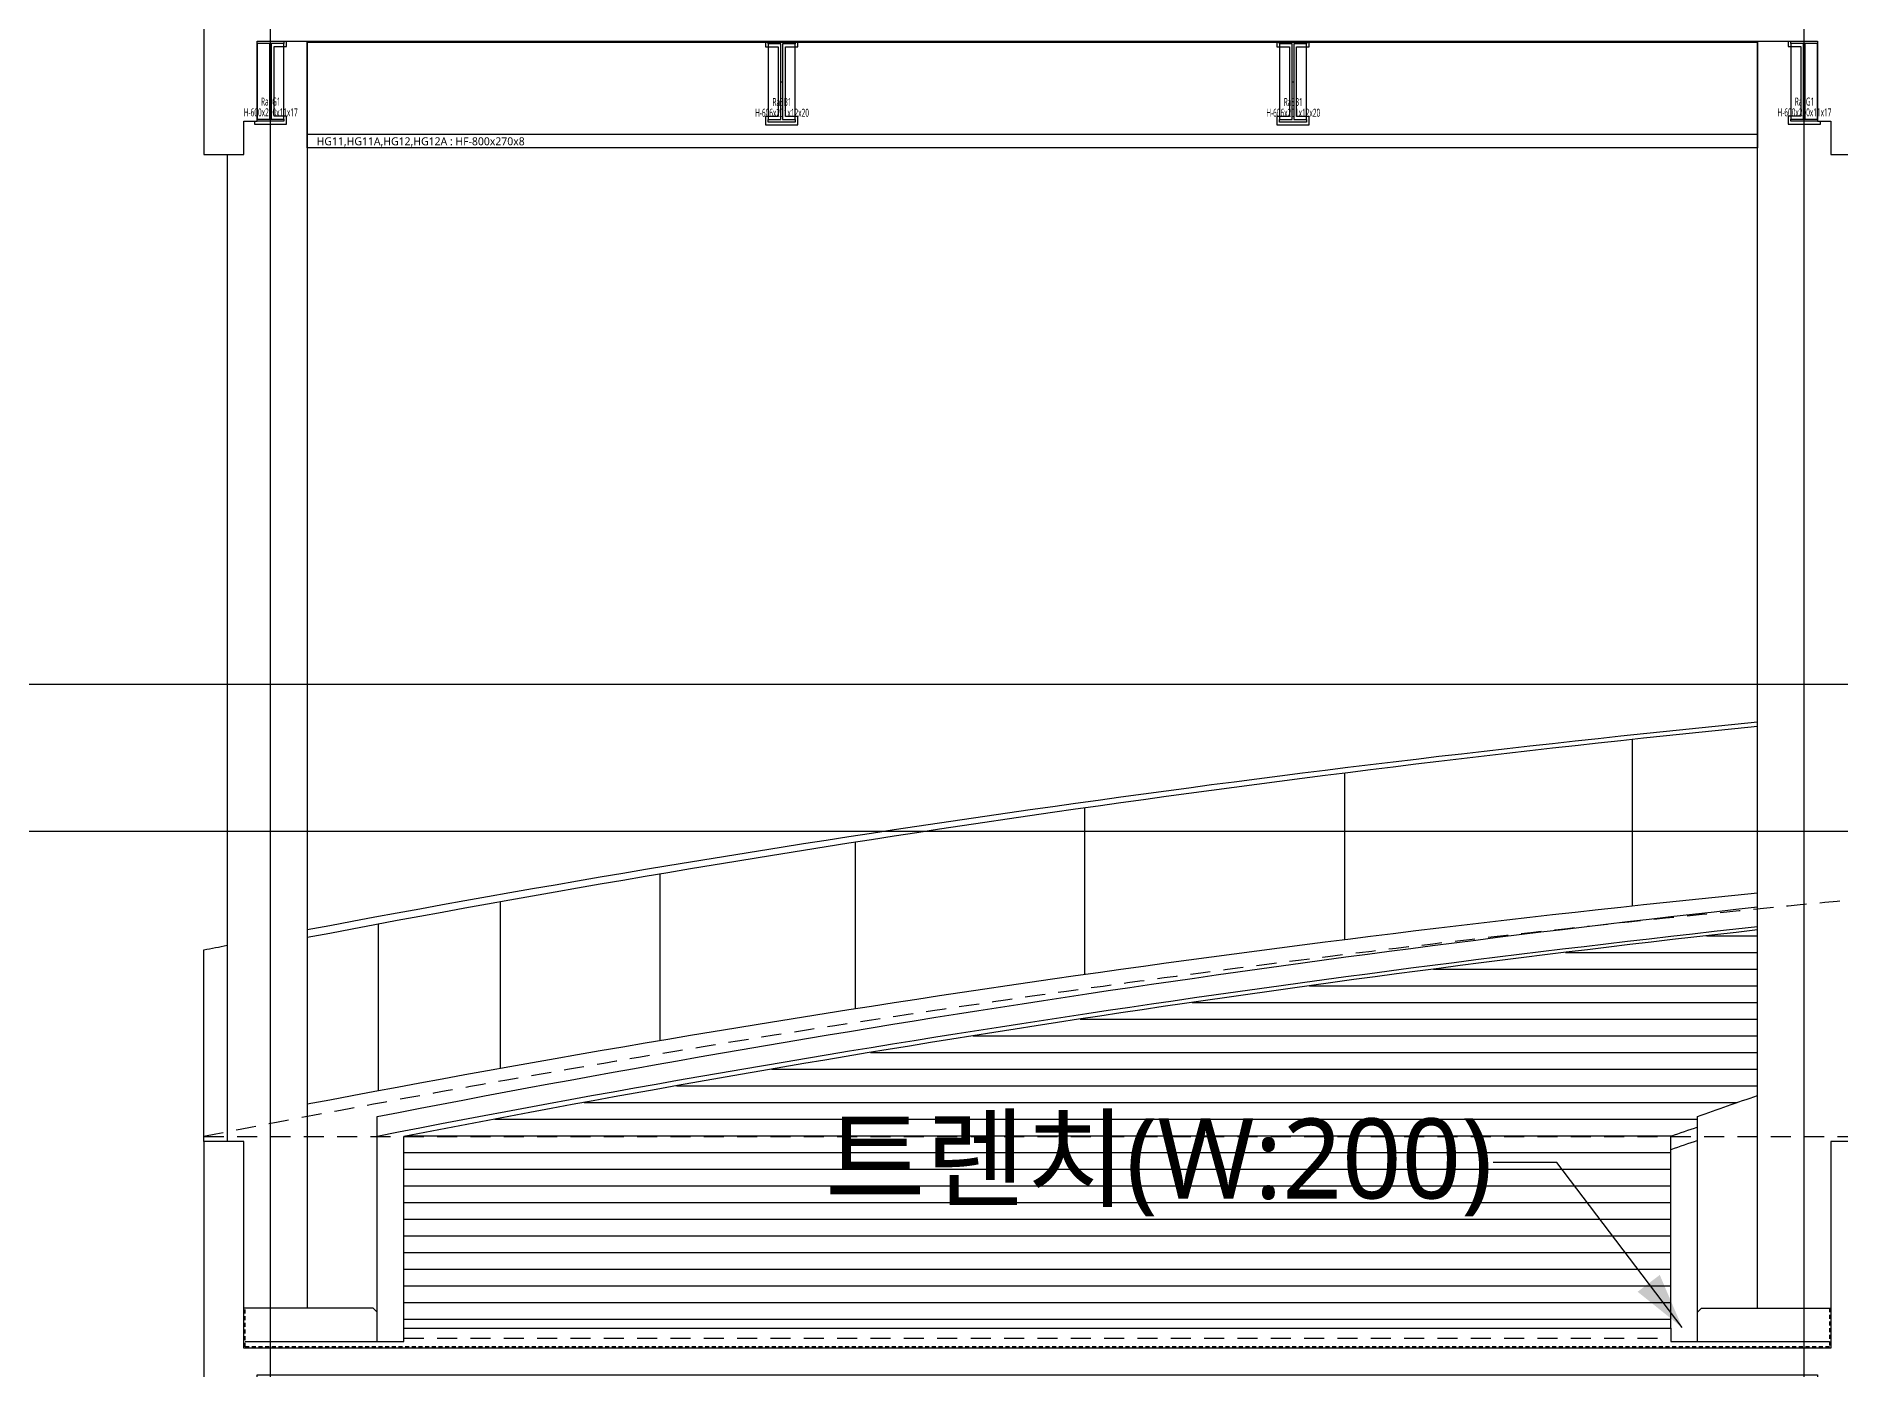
# Model space of a CAD drawing. Header units: millimetres. Extents: x 367092 to 767578, y 396038 to 811791.
# Drawn here: x 588084 to 601617, y 484984 to 494986 of the extents above; entities that cross this region are included whole.
import ezdxf
from ezdxf.enums import TextEntityAlignment as Align

# ---------------------------------------------------------------- set-up
doc = ezdxf.new("R2010")
doc.units = ezdxf.units.MM
doc.header["$LTSCALE"] = 100
doc.header["$MEASUREMENT"] = 0
doc.linetypes.add('HID', pattern=[2.5, 1.5, -1])
doc.layers.get('Defpoints').update_dxf_attribs({"color": 171, "linetype": 'CONTINUOUS'})
for name, color, linetype in [('02-COL', 2, 'CONTINUOUS'), ('cen', 14, 'CONTINUOUS'), ('ELE-6', 8, 'CONTINUOUS'), ('ELE-6 (251)', 251, 'CONTINUOUS'), ('ELE6', 8, 'CONTINUOUS'), ('FIN', 8, 'CONTINUOUS'), ('FIN(내화피복)', 8, 'CONTINUOUS'), ('HAT-252', 252, 'CONTINUOUS'), ('HF', 3, 'CONTINUOUS'), ('LED', 7, 'CONTINUOUS'), ('SASAC 도면번호', 6, 'CONTINUOUS'), ('STEEL', 5, 'CONTINUOUS'), ('STL', 3, 'CONTINUOUS'), ('TEXT(MIN)', 7, 'CONTINUOUS'), ('wire-meshes', 1, 'CONTINUOUS')]:
    doc.layers.add(name, color=color, linetype=linetype)
doc.styles.add('TE', font='malgun_0.ttf')
doc.styles.add('나눔바른고딕', font='NanumBarunGothic.ttf')

# ---------------------------------------------------------------- blocks, each defined once
blk = doc.blocks.new('*U261')
at = {"layer": 'ELE6', "ltscale": 0.1}
for p, q in [((10875, -8), (0, -8)), ((10875, -700), (0, -700))]:
    blk.add_line(p, q, dxfattribs=at)
blk.add_lwpolyline([(10875, -800), (0, -800), (0, 0), (10875, 0)], close=True, dxfattribs=at)
at = {"layer": 'Defpoints', "style": 'TE'}
blk.add_text('HG11,HG11A,HG12,HG12A : HF-800x270x8', height=60, dxfattribs=at).set_placement((851, -750), align=Align.MIDDLE_CENTER)
blk = doc.blocks.new('*U198')
at = {"layer": 'Defpoints'}
for p, q in [((-100.5, 283), (-100.5, -283)), ((100.5, -283), (100.5, 283)), ((-6, 0), (6, 0))]:
    blk.add_line(p, q, dxfattribs=at)
at = {"layer": 'STEEL', "color": 0, "linetype": 'ByBlock', "ltscale": 0.5}
for p, q in [((-6, 283), (-100.5, 283)), ((-6, -283), (-6, 283)), ((100.5, 283), (6, 283)), ((6, 283), (6, -283)), ((-100.5, -283), (-6, -283)), ((6, -283), (100.5, -283))]:
    blk.add_line(p, q, dxfattribs=at)
for points in [[(-100.5, 283), (-100.5, 303), (100.5, 303), (100.5, 283)], [(100.5, -283), (100.5, -303), (-100.5, -303), (-100.5, -283)]]:
    blk.add_lwpolyline(points, dxfattribs=at)
blk = doc.blocks.new('RaSB1')
at = {"layer": 'STL'}
blk.add_blockref('*U198', (0, -303), dxfattribs=at)
at = {"layer": 'Defpoints', "style": 'TE', "width": 0.5}
for s, p in [('H-606x201x12x20', (2, -536)), ('RaSB1', (2, -455))]:
    blk.add_text(s, height=60, dxfattribs=at).set_placement(p, align=Align.MIDDLE_CENTER)
blk = doc.blocks.new('*U195')
at = {"layer": 'Defpoints'}
for p, q in [((-100, 283), (-100, -283)), ((100, -283), (100, 283)), ((-5.5, 0), (5.5, 0))]:
    blk.add_line(p, q, dxfattribs=at)
at = {"layer": 'STEEL', "color": 0, "linetype": 'ByBlock', "ltscale": 0.5}
for p, q in [((-5.5, 283), (-100, 283)), ((-5.5, -283), (-5.5, 283)), ((100, 283), (5.5, 283)), ((5.5, 283), (5.5, -283)), ((-100, -283), (-5.5, -283)), ((5.5, -283), (100, -283))]:
    blk.add_line(p, q, dxfattribs=at)
for points in [[(-100, 283), (-100, 300), (100, 300), (100, 283)], [(100, -283), (100, -300), (-100, -300), (-100, -283)]]:
    blk.add_lwpolyline(points, dxfattribs=at)
blk = doc.blocks.new('RaSG1')
at = {"layer": 'HF'}
blk.add_blockref('*U195', (0, -300), dxfattribs=at)
at = {"layer": 'Defpoints', "style": 'TE', "width": 0.5}
for s, p in [('H-600x200x11x17', (2, -533)), ('RaSG1', (2, -452))]:
    blk.add_text(s, height=60, dxfattribs=at).set_placement(p, align=Align.MIDDLE_CENTER)
blk = doc.blocks.new('횡단면 난간입면')
at = {"layer": 'HAT-252', "ltscale": 10000}
h = blk.add_hatch(dxfattribs=at)
h.set_pattern_fill('ANSI31', color=256, scale=1000, angle=135)
h.set_pattern_definition([(180, (-651854.83, -375385.42), (-7e-15, -125), [])])
edge = h.paths.add_edge_path()
edge.add_line((11850, 28234), (11850, 28073))
edge.add_arc((22888, 1835), 28465, 111.6734, 112.8163, ccw=False)
edge.add_arc((24842, -95583), 124496, 95.747, 95.99014)
edge = h.paths.add_edge_path()
edge.add_arc((24235, -13091), 42010, 108.7956, 109.084)
edge.add_line((10500, 26609), (10500, 25172))
edge.add_line((10500, 25172), (1000, 25172))
edge.add_line((1000, 25172), (1000, 26609))
edge.add_arc((24842, -95583), 124496, 96.31417, 101.04083, ccw=False)
edge.add_line((11150, 28158), (11150, 26917))
edge.add_arc((23951, -10227), 39289, 109.0159, 109.7115)
edge.add_line((10700, 26759), (10700, 26678))
at = {"layer": 'ELE-6 (251)', "ltscale": 10000}
for p, q in [((1000, 25172), (1000, 26609)), ((10500, 25172), (10500, 26609))]:
    blk.add_line(p, q, dxfattribs=at)
for points in [[(800, 25292), (800, 26759, -0.021093), (11150, 28331, -0.021093)], [(-500, 26572), (-500, 28009, -0.000362), (-325, 28043)], [(10700, 25292), (10700, 26759, -0.003035), (11150, 26917)]]:
    blk.add_lwpolyline(points, format="xyb", dxfattribs=at)
for centre, radius, start, end in [((23135, -92770), 123070, 95.58838, 100.70459), ((23446, -92848), 123148, 95.73038, 100.84516), ((23446, -94098), 123148, 95.73038, 100.84516), ((24589, -95223), 124134, 96.21532, 101.04869), ((24842, -95583), 124496, 96.31417, 101.04083), ((24235, -13091), 42010, 108.7956, 109.084), ((24235, -13191), 42010, 108.7956, 109.084)]:
    blk.add_arc(centre, radius, start, end, dxfattribs=at)
at = {"layer": 'HAT-252', "color": 253, "ltscale": 10000}
for p, q in [((10210, 29587), (10210, 28337)), ((8053, 29335), (8053, 28085)), ((6103, 29073), (6103, 27823)), ((4384, 28817), (4384, 27567)), ((2919, 28578), (2919, 27328)), ((1722, 28370), (1722, 27120)), ((808, 28202), (808, 26952))]:
    blk.add_line(p, q, dxfattribs=at)

msp = doc.modelspace()

# ---------------------------------------------------------------- block references
at = {"layer": 'SASAC 도면번호'}
msp.add_blockref('횡단면 난간입면', (589841.8, 460124.8), dxfattribs=at)

# ---------------------------------------------------------------- next in the draw order: linework, layer by layer
at = {"layer": '02-COL', "ltscale": 0.1}
for points in [[(601541.8, 495146.9), (589641.8, 495146.9), (589641.8, 496696.9), (589341.8, 496696.9), (589341.8, 494096.9), (589641.8, 494096.9), (589641.8, 494346.9), (589741.8, 494346.9), (589741.8, 494946.9), (601441.8, 494946.9), (601441.8, 494346.9), (601541.8, 494346.9), (601541.8, 494096.9), (601841.8, 494096.9), (601841.8, 496696.9), (601541.8, 496696.9)], [(601541.8, 485146.9), (589641.8, 485146.9), (589641.8, 486696.9), (589341.8, 486696.9), (589341.8, 484096.9), (589641.8, 484096.9), (589641.8, 484346.9), (589741.8, 484346.9), (589741.8, 484946.9), (601441.8, 484946.9), (601441.8, 484346.9), (601541.8, 484346.9), (601541.8, 484096.9), (601841.8, 484096.9), (601841.8, 486696.9), (601541.8, 486696.9)]]:
    msp.add_lwpolyline(points, close=True, dxfattribs=at)
at = {"layer": 'cen', "ltscale": 0.1}
for p, q in [((589841.8, 443513.8), (589841.8, 514524.8)), ((601341.8, 443513.8), (601341.8, 514524.8))]:
    msp.add_line(p, q, dxfattribs=at)
at = {"layer": 'cen', "ltscale": 5}
for p, q in [((586841.8, 490124.8), (642841.8, 490124.8)), ((586841.8, 489024.8), (637341.8, 489024.8))]:
    msp.add_line(p, q, dxfattribs=at)
at = {"layer": 'Defpoints', "linetype": 'HID'}
msp.add_lwpolyline([(612841.8, 489024.8, 0.0480741), (589341.8, 486734.1), (601841.8, 486734.1, -0.0996269)], format="xyb", close=True, dxfattribs=at)
at = {"layer": 'ELE-6', "ltscale": 10000}
for points in [[(590116.8, 494946.9), (590116.8, 485446.9)], [(600991.8, 485446.9), (600991.8, 494946.9)], [(589516.8, 494096.9), (589516.8, 486696.9)]]:
    msp.add_lwpolyline(points, dxfattribs=at)
at = {"layer": 'FIN'}
for points in [[(590641.9, 485196.9), (590641.9, 485416.9), (590611.9, 485446.9), (589641.8, 485446.9)], [(600541.8, 485196.9), (600541.8, 485416.9), (600571.8, 485446.9), (601541.8, 485446.9)], [(589651.8, 485196.9), (590841.8, 485196.9), (590841.8, 485296.9)], [(590841.8, 485296.9), (600341.8, 485296.9), (600341.8, 485196.9), (601531.8, 485196.9)]]:
    msp.add_lwpolyline(points, dxfattribs=at)
at = {"layer": 'FIN(내화피복)', "ltscale": 10000}
for points in [[(589720.8, 494346.9), (589720.8, 494325.9), (589962.8, 494325.9), (589962.8, 494384.9), (589868.3, 494384.9), (589868.3, 494908.9), (589962.8, 494908.9), (589962.8, 494946.9)], [(593553.7, 494946.9), (593553.7, 494905.9), (593648.2, 494905.9), (593648.2, 494381.9), (593553.7, 494381.9), (593553.7, 494319.9), (593796.7, 494319.9), (593796.7, 494381.9), (593702.2, 494381.9), (593702.2, 494905.9), (593796.7, 494905.9), (593796.7, 494946.9)], [(597387, 494946.9), (597387, 494905.9), (597481.5, 494905.9), (597481.5, 494381.9), (597387, 494381.9), (597387, 494319.9), (597630, 494319.9), (597630, 494381.9), (597535.5, 494381.9), (597535.5, 494905.9), (597630, 494905.9), (597630, 494946.9)], [(601220.8, 494946.9), (601220.8, 494908.9), (601315.3, 494908.9), (601315.3, 494384.9), (601220.8, 494384.9), (601220.8, 494325.9), (601462.8, 494325.9), (601462.8, 494346.9)]]:
    msp.add_lwpolyline(points, dxfattribs=at)
at = {"layer": 'HAT-252', "linetype": 'HID', "ltscale": 0.2}
msp.add_lwpolyline([(601531.8, 485446.9), (601531.8, 485156.9), (589651.8, 485156.9), (589651.8, 485446.9)], dxfattribs=at)
at = {"layer": 'LED'}
msp.add_lwpolyline([(600427.6, 485300.8), (599486.6, 486540.3), (599009, 486540.3)], dxfattribs=at)
msp.add_solid([(600427.6, 485300.8), (600092.7, 485569.7), (600258.6, 485695.7)], dxfattribs=at)
at = {"layer": 'wire-meshes', "linetype": 'HID'}
msp.add_line((590841.8, 485221.9), (600341.8, 485221.9), dxfattribs=at)

# ---------------------------------------------------------------- next in the draw order: block references
at = {"layer": '02-COL'}
for name, p in [('RaSG1', (589841.8, 494946.9)), ('*U261', (590116.8, 494946.9)), ('RaSB1', (593675.2, 494946.9)), ('RaSB1', (597508.5, 494946.9)), ('RaSG1', (601341.8, 494946.9))]:
    msp.add_blockref(name, p, dxfattribs=at)

# ---------------------------------------------------------------- next in the draw order: texts
at = {"layer": 'TEXT(MIN)', "style": '나눔바른고딕'}
msp.add_text('트렌치(W:200)', height=600, dxfattribs=at).set_placement((599004.7, 486569.1), align=Align.MIDDLE_RIGHT)

doc.saveas('drawing.dxf')
